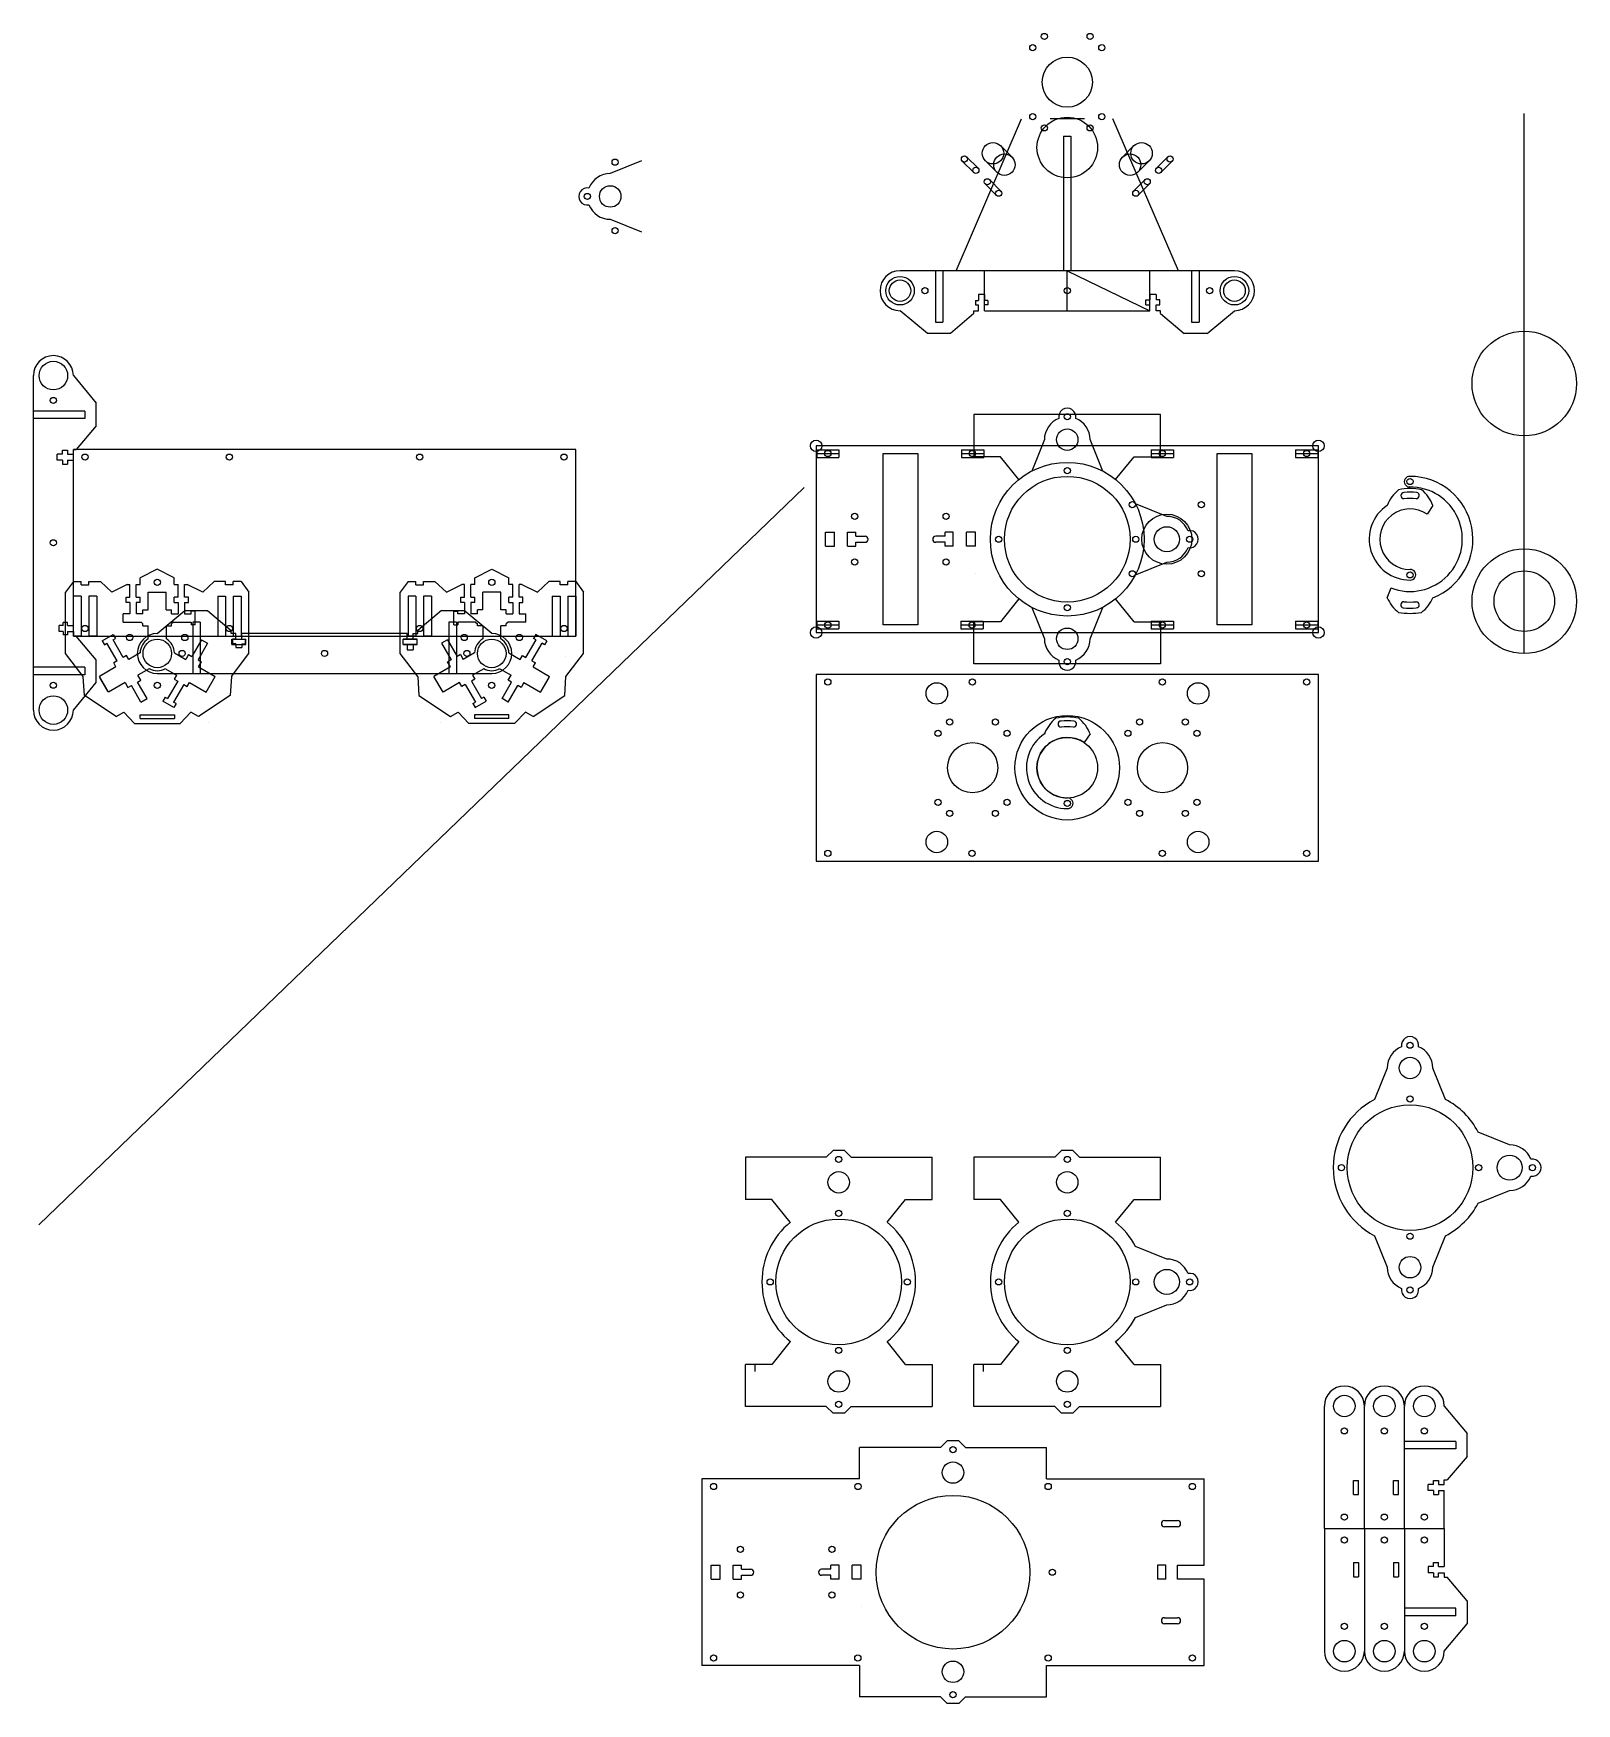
# Model space of a CAD drawing. Header units: inches. Extents: x -0.1 to 26.9, y -8.4 to 20.9.
import ezdxf

# ---------------------------------------------------------------- set-up
doc = ezdxf.new("R2010")
doc.units = ezdxf.units.IN
doc.header["$MEASUREMENT"] = 0
doc.layers.get('0').update_dxf_attribs({"lineweight": 25, "true_color": 0xffffff})

msp = doc.modelspace()

# ---------------------------------------------------------------- linework, layer by layer
for p, q in [((16.054, 16.7), (17.2, 19.356)), ((18.3, 19.356), (17.7, 19.356)), ((19.946, 16.7), (18.8, 19.356)), ((26, 10), (26, 19.45)), ((17.935, 19.056), (18.065, 19.056)), ((16.833, 18.889), (17.033, 18.689)), ((19.167, 18.889), (18.967, 18.689)), ((10.55, 18.621), (10, 18.4)), ((16.362, 18.418), (16.162, 18.618)), ((16.2, 18.656), (16.2, 18.656)), ((16.238, 18.694), (16.438, 18.494)), ((16.767, 18.423), (16.567, 18.623)), ((19.233, 18.423), (19.433, 18.623)), ((19.762, 18.694), (19.562, 18.494)), ((19.638, 18.418), (19.838, 18.618)), ((19.8, 18.656), (19.8, 18.656)), ((16.762, 18.018), (16.562, 18.218)), ((16.638, 18.294), (16.838, 18.094)), ((19.362, 18.294), (19.162, 18.094)), ((19.238, 18.018), (19.438, 18.218)), ((10, 17.6), (10.55, 17.379)), ((20.927, 16.7), (15.073, 16.7)), ((20.927, 16.7), (15.073, 16.7)), ((16.554, 16), (16.554, 16.7)), ((18, 16), (18, 16.7)), ((18, 16.7), (19.446, 16)), ((19.446, 16), (19.446, 16.7)), ((16.392, 16.181), (16.446, 16.181)), ((16.392, 16.181), (16.392, 16.1)), ((16.392, 16.1), (16.446, 16.1)), ((16.446, 16.284), (16.446, 16.181)), ((16.554, 16.284), (16.446, 16.284)), ((16.446, 16), (16.446, 16.1)), ((16.554, 16.284), (16.554, 16.181)), ((16.608, 16.181), (16.554, 16.181)), ((16.554, 16), (16.554, 16.1)), ((16.608, 16.1), (16.554, 16.1)), ((16.608, 16.181), (16.608, 16.1)), ((19.377, 16.1), (19.377, 16.191)), ((19.377, 16.191), (19.446, 16.191)), ((19.377, 16.1), (19.446, 16.1)), ((19.446, 16.284), (19.446, 16.191)), ((19.554, 16.284), (19.446, 16.284)), ((19.446, 16), (19.446, 16.1)), ((19.554, 16.284), (19.554, 16.191)), ((19.623, 16.191), (19.554, 16.191)), ((19.554, 16), (19.554, 16.1)), ((19.554, 16.1), (19.623, 16.1)), ((19.623, 16.1), (19.623, 16.191)), ((15.554, 15.6), (15.073, 16)), ((16.366, 15.95), (15.954, 15.6)), ((16.366, 16), (16.446, 16)), ((16.366, 15.95), (16.366, 16)), ((16.554, 16), (19.446, 16)), ((19.634, 16), (19.554, 16)), ((19.634, 15.95), (19.634, 16)), ((19.634, 15.95), (20.046, 15.6)), ((20.446, 15.6), (20.927, 16)), ((15.954, 15.6), (15.554, 15.6)), ((20.446, 15.6), (20.046, 15.6)), ((-0.096, 9.009), (-0.096, 14.864)), ((0.604, 14.864), (1.004, 14.382)), ((1.004, 13.982), (1.004, 14.382)), ((0.804, 14.244), (-0.096, 14.244)), ((0.804, 14.114), (-0.096, 14.114)), ((0.804, 14.244), (0.804, 14.114)), ((19.634, 14.183), (16.366, 14.183)), ((16.366, 14.183), (16.366, 13.444)), ((19.634, 13.444), (19.634, 14.183)), ((1.004, 13.982), (0.654, 13.571)), ((17.6, 13.743), (17.379, 13.193)), ((18.621, 13.193), (18.4, 13.743)), ((0.413, 13.491), (0.321, 13.491)), ((0.321, 13.383), (0.321, 13.491)), ((0.413, 13.56), (0.504, 13.56)), ((0.413, 13.491), (0.413, 13.56)), ((0.504, 13.56), (0.504, 13.491)), ((0.504, 13.491), (0.604, 13.491)), ((0.604, 13.571), (0.654, 13.571)), ((9.396, 13.571), (0.604, 13.571)), ((13.604, 13.634), (13.604, 10.366)), ((22.396, 13.634), (13.604, 13.634)), ((22.396, 10.366), (22.396, 13.634)), ((0.413, 13.383), (0.321, 13.383)), ((0.413, 13.383), (0.413, 13.313)), ((0.413, 13.313), (0.504, 13.313)), ((0.504, 13.383), (0.604, 13.383)), ((0.504, 13.383), (0.504, 13.313)), ((16.83, 13.444), (16.366, 13.444)), ((17.153, 13.045), (16.83, 13.444)), ((18.847, 13.045), (19.17, 13.444)), ((19.17, 13.444), (19.634, 13.444)), ((0, 0), (13.397, 12.907)), ((19.743, 12.4), (19.193, 12.621)), ((13.766, 11.877), (13.766, 12.123)), ((14.154, 11.877), (14.154, 12.123)), ((14.299, 12.054), (14.461, 12.054)), ((15.861, 12.054), (15.699, 12.054)), ((16.006, 11.877), (16.006, 12.123)), ((16.394, 11.877), (16.394, 12.123)), ((19.193, 11.379), (19.743, 11.6)), ((16.394, 11.4), (16.394, 11.4)), ((9.396, 10.303), (9.396, 11.003)), ((17.153, 10.955), (16.83, 10.556)), ((19.17, 10.556), (18.847, 10.955)), ((0.424, 10.491), (0.424, 10.544)), ((0.504, 10.544), (0.424, 10.544)), ((0.504, 10.491), (0.504, 10.544)), ((2.073, 10.35), (2.554, 10.75)), ((2.554, 10.75), (2.954, 10.75)), ((2.954, 10.75), (3.366, 10.4)), ((7.046, 10.75), (6.634, 10.4)), ((7.046, 10.75), (7.446, 10.75)), ((7.927, 10.35), (7.446, 10.75)), ((16.83, 10.556), (16.366, 10.556)), ((16.366, 9.816), (16.366, 10.556)), ((17.379, 10.807), (17.6, 10.257)), ((18.4, 10.257), (18.621, 10.807)), ((19.17, 10.556), (19.634, 10.556)), ((19.634, 10.556), (19.634, 9.816)), ((0.424, 10.491), (0.358, 10.491)), ((0.358, 10.383), (0.358, 10.491)), ((0.424, 10.383), (0.358, 10.383)), ((0.424, 10.383), (0.424, 10.329)), ((0.504, 10.329), (0.424, 10.329)), ((0.504, 10.491), (0.604, 10.491)), ((0.504, 10.383), (0.604, 10.383)), ((0.504, 10.383), (0.504, 10.329)), ((0.604, 10.383), (0.604, 10.491)), ((0.604, 10.383), (0.604, 10.303)), ((0.604, 10.303), (0.654, 10.303)), ((1.004, 9.891), (0.654, 10.303)), ((0.741, 10.303), (0.877, 10.303)), ((3.266, 10.303), (3.403, 10.303)), ((3.366, 10.35), (3.366, 10.4)), ((3.446, 10.35), (3.366, 10.35)), ((3.446, 10.25), (3.392, 10.25)), ((3.392, 10.25), (3.392, 10.169)), ((3.403, 10.303), (6.597, 10.303)), ((3.446, 10.25), (3.446, 10.35)), ((6.446, 10.35), (3.554, 10.35)), ((3.554, 10.25), (3.554, 10.35)), ((3.554, 10.25), (3.608, 10.25)), ((3.608, 10.25), (3.608, 10.169)), ((6.377, 10.158), (6.377, 10.25)), ((6.446, 10.25), (6.377, 10.25)), ((6.446, 10.25), (6.446, 10.35)), ((6.554, 10.35), (6.634, 10.35)), ((6.554, 10.25), (6.554, 10.35)), ((6.623, 10.25), (6.554, 10.25)), ((6.597, 10.303), (6.734, 10.303)), ((6.623, 10.158), (6.623, 10.25)), ((6.634, 10.35), (6.634, 10.4)), ((9.123, 10.303), (9.259, 10.303)), ((13.604, 10.366), (22.396, 10.366)), ((3.446, 10.169), (3.392, 10.169)), ((3.446, 10.169), (3.446, 10.104)), ((3.446, 10.104), (3.554, 10.104)), ((3.554, 10.169), (3.554, 10.104)), ((3.554, 10.169), (3.608, 10.169)), ((6.446, 10.158), (6.377, 10.158)), ((6.446, 10.158), (6.446, 10.066)), ((6.446, 10.066), (6.554, 10.066)), ((6.554, 10.158), (6.554, 10.066)), ((6.554, 10.158), (6.623, 10.158)), ((0.804, 9.759), (-0.096, 9.759)), ((0.804, 9.759), (0.804, 9.629)), ((1.004, 9.491), (1.004, 9.891)), ((2.073, 9.65), (7.927, 9.65)), ((2.073, 9.65), (7.927, 9.65)), ((19.634, 9.816), (16.366, 9.816)), ((0.804, 9.629), (-0.096, 9.629)), ((0.604, 9.009), (1.004, 9.491)), ((13.604, 9.634), (13.604, 6.366)), ((22.396, 9.634), (13.604, 9.634)), ((22.396, 6.366), (22.396, 9.634)), ((13.604, 6.366), (22.396, 6.366)), ((23.6, 2.743), (23.379, 2.193)), ((24.621, 2.193), (24.4, 2.743)), ((25.743, 1.4), (25.193, 1.621)), ((12.366, 1.183), (12.366, 0.444)), ((13.783, 1.183), (12.366, 1.183)), ((13.783, 1.183), (13.9, 1.3)), ((14.1, 1.3), (13.9, 1.3)), ((14.217, 1.183), (14.1, 1.3)), ((14.217, 1.183), (15.634, 1.183)), ((15.634, 0.444), (15.634, 1.183)), ((16.366, 1.183), (16.366, 0.444)), ((17.783, 1.183), (16.366, 1.183)), ((17.783, 1.183), (17.9, 1.3)), ((18.1, 1.3), (17.9, 1.3)), ((18.217, 1.183), (18.1, 1.3)), ((18.217, 1.183), (19.634, 1.183)), ((19.634, 0.444), (19.634, 1.183)), ((25.193, 0.379), (25.743, 0.6)), ((12.83, 0.444), (12.366, 0.444)), ((13.153, 0.045), (12.83, 0.444)), ((14.847, 0.045), (15.17, 0.444)), ((15.17, 0.444), (15.634, 0.444)), ((16.83, 0.444), (16.366, 0.444)), ((17.153, 0.045), (16.83, 0.444)), ((18.847, 0.045), (19.17, 0.444)), ((19.17, 0.444), (19.634, 0.444)), ((23.379, -0.193), (23.6, -0.743)), ((24.4, -0.743), (24.621, -0.193)), ((19.743, -0.6), (19.193, -0.379)), ((19.193, -1.621), (19.743, -1.4)), ((13.153, -2.045), (12.83, -2.444)), ((15.17, -2.444), (14.847, -2.045)), ((17.153, -2.045), (16.83, -2.444)), ((19.17, -2.444), (18.847, -2.045)), ((12.83, -2.444), (12.366, -2.444)), ((12.366, -3.183), (12.366, -2.444)), ((15.17, -2.444), (15.634, -2.444)), ((15.634, -2.444), (15.634, -3.183)), ((16.83, -2.444), (16.366, -2.444)), ((16.366, -3.184), (16.366, -2.444)), ((19.17, -2.444), (19.634, -2.444)), ((19.634, -2.444), (19.634, -3.184)), ((13.783, -3.183), (12.366, -3.183)), ((13.783, -3.183), (13.9, -3.3)), ((14.217, -3.183), (14.1, -3.3)), ((14.217, -3.183), (15.634, -3.183)), ((17.783, -3.184), (16.366, -3.184)), ((17.783, -3.184), (17.9, -3.3)), ((18.217, -3.184), (18.1, -3.3)), ((18.217, -3.184), (19.634, -3.184)), ((22.5, -5.318), (22.5, -3.173)), ((23.2, -5.318), (23.2, -3.173)), ((23.9, -5.318), (23.9, -3.173)), ((24.6, -3.173), (25, -3.654)), ((14.1, -3.3), (13.9, -3.3)), ((18.1, -3.3), (17.9, -3.3)), ((15.783, -3.898), (15.9, -3.782)), ((16.1, -3.782), (15.9, -3.782)), ((16.217, -3.898), (16.1, -3.782)), ((24.8, -3.793), (23.9, -3.793)), ((24.8, -3.793), (24.8, -3.923)), ((25, -4.054), (25, -3.654)), ((15.783, -3.898), (14.366, -3.898)), ((14.366, -4.447), (14.366, -3.898)), ((16.217, -3.898), (17.634, -3.898)), ((17.634, -4.447), (17.634, -3.898)), ((24.8, -3.923), (23.9, -3.923)), ((25, -4.054), (24.65, -4.466)), ((11.604, -4.447), (11.604, -7.716)), ((14.366, -4.447), (11.604, -4.447)), ((17.634, -4.447), (20.396, -4.447)), ((20.396, -5.958), (20.396, -4.447)), ((23.008, -4.723), (23.008, -4.477)), ((23.008, -4.477), (23.1, -4.477)), ((23.1, -4.723), (23.1, -4.477)), ((23.708, -4.723), (23.708, -4.477)), ((23.708, -4.477), (23.8, -4.477)), ((23.8, -4.723), (23.8, -4.477)), ((24.408, -4.546), (24.316, -4.546)), ((24.316, -4.654), (24.316, -4.546)), ((24.408, -4.654), (24.316, -4.654)), ((24.408, -4.477), (24.5, -4.477)), ((24.408, -4.546), (24.408, -4.477)), ((24.408, -4.654), (24.408, -4.723)), ((24.5, -4.477), (24.5, -4.546)), ((24.5, -4.546), (24.6, -4.546)), ((24.5, -4.654), (24.6, -4.654)), ((24.5, -4.654), (24.5, -4.723)), ((24.6, -4.546), (24.6, -4.466)), ((24.6, -4.466), (24.65, -4.466)), ((24.6, -5.318), (24.6, -4.654)), ((23.008, -4.723), (23.1, -4.723)), ((23.708, -4.723), (23.8, -4.723)), ((24.408, -4.723), (24.5, -4.723)), ((22.5, -5.318), (22.5, -7.464)), ((22.5, -5.318), (24.6, -5.318)), ((23.2, -5.318), (23.2, -7.464)), ((23.9, -5.318), (23.9, -7.464)), ((24.6, -5.318), (24.6, -5.983)), ((19.929, -5.958), (20.396, -5.958)), ((23.008, -5.914), (23.008, -6.16)), ((23.008, -5.914), (23.1, -5.914)), ((23.1, -5.914), (23.1, -6.16)), ((23.708, -5.914), (23.708, -6.16)), ((23.708, -5.914), (23.8, -5.914)), ((23.8, -5.914), (23.8, -6.16)), ((24.408, -5.983), (24.316, -5.983)), ((24.316, -5.983), (24.316, -6.091)), ((24.408, -6.091), (24.316, -6.091)), ((24.408, -5.914), (24.5, -5.914)), ((24.408, -5.983), (24.408, -5.914)), ((24.408, -6.091), (24.408, -6.16)), ((24.5, -5.983), (24.5, -5.914)), ((24.5, -5.983), (24.6, -5.983)), ((24.5, -6.091), (24.6, -6.091)), ((24.5, -6.16), (24.5, -6.091)), ((24.6, -6.091), (24.6, -6.171)), ((20.396, -7.716), (20.396, -6.205)), ((23.008, -6.16), (23.1, -6.16)), ((23.708, -6.16), (23.8, -6.16)), ((24.408, -6.16), (24.5, -6.16)), ((24.6, -6.171), (24.65, -6.171)), ((25, -6.583), (24.65, -6.171)), ((24.8, -6.714), (23.9, -6.714)), ((24.8, -6.844), (24.8, -6.714)), ((25, -6.583), (25, -6.983)), ((24.8, -6.844), (23.9, -6.844)), ((24.6, -7.464), (25, -6.983)), ((14.366, -7.716), (11.604, -7.716)), ((14.366, -7.716), (14.366, -8.265)), ((17.634, -7.716), (20.396, -7.716)), ((17.634, -8.265), (17.634, -7.716)), ((15.783, -8.265), (14.366, -8.265)), ((15.783, -8.265), (15.9, -8.382)), ((16.1, -8.382), (15.9, -8.382)), ((16.217, -8.265), (16.1, -8.382)), ((16.217, -8.265), (17.634, -8.265))]:
    msp.add_line(p, q)
at = {"color": 6, "true_color": 0xff00ff}
for p, q in [((17.935, 19.056), (17.935, 16.706)), ((18.065, 19.056), (18.065, 16.706)), ((15.693, 16.7), (15.693, 15.8)), ((15.823, 16.7), (15.823, 15.8)), ((20.177, 16.7), (20.177, 15.8)), ((20.307, 16.7), (20.307, 15.8)), ((15.693, 15.8), (15.823, 15.8)), ((20.177, 15.8), (20.307, 15.8)), ((19.731, 13.5), (19.861, 13.5)), ((0.741, 11.003), (0.604, 11.003)), ((0.741, 11.003), (0.741, 10.303)), ((1.014, 11.003), (0.877, 11.003)), ((0.877, 11.003), (0.877, 10.303)), ((1.014, 11.003), (1.014, 10.303)), ((3.13, 11.003), (3.266, 11.003)), ((3.13, 11.003), (3.13, 10.303)), ((3.266, 11.003), (3.266, 10.303)), ((3.403, 11.003), (3.539, 11.003)), ((3.403, 11.003), (3.403, 10.303)), ((3.403, 11.003), (3.403, 10.303)), ((3.403, 11.003), (3.403, 10.303)), ((3.539, 11.003), (3.539, 10.303)), ((6.597, 11.003), (6.461, 11.003)), ((6.461, 11.003), (6.461, 10.303)), ((6.597, 11.003), (6.597, 10.303)), ((6.597, 11.003), (6.597, 10.303)), ((6.597, 11.003), (6.597, 10.303)), ((6.87, 11.003), (6.734, 11.003)), ((6.734, 11.003), (6.734, 10.303)), ((6.87, 11.003), (6.87, 10.303)), ((8.986, 11.003), (9.123, 11.003)), ((8.986, 11.003), (8.986, 10.303)), ((9.123, 11.003), (9.123, 10.303)), ((9.259, 11.003), (9.396, 11.003)), ((9.259, 11.003), (9.259, 10.303)), ((9.396, 11.003), (9.396, 10.303)), ((2.823, 10.55), (2.693, 10.55)), ((2.693, 10.55), (2.693, 9.65)), ((2.823, 10.55), (2.823, 9.65)), ((7.307, 10.55), (7.177, 10.55)), ((7.177, 10.55), (7.177, 9.65)), ((7.307, 10.55), (7.307, 9.65)), ((0.741, 10.303), (0.604, 10.303)), ((1.014, 10.303), (0.877, 10.303)), ((3.13, 10.303), (3.266, 10.303)), ((3.403, 10.303), (3.539, 10.303)), ((6.597, 10.303), (6.461, 10.303)), ((6.87, 10.303), (6.734, 10.303)), ((8.986, 10.303), (9.123, 10.303)), ((9.259, 10.303), (9.396, 10.303))]:
    msp.add_line(p, q, dxfattribs=at)
at = {"color": 2, "true_color": 0xffff00}
for p, q in [((0.604, 10.303), (0.604, 13.571)), ((9.396, 10.303), (9.396, 13.571)), ((0.604, 10.303), (9.396, 10.303))]:
    msp.add_line(p, q, dxfattribs=at)
at = {"color": 14, "true_color": 0x800000}
for p, q in [((13.614, 13.567), (14.004, 13.567)), ((13.614, 13.567), (13.614, 13.433)), ((13.614, 13.5), (14.004, 13.5)), ((14.004, 13.567), (14.004, 13.433)), ((14.778, 13.5), (15.382, 13.5)), ((14.778, 10.5), (14.778, 13.5)), ((15.382, 13.5), (15.382, 10.5)), ((16.148, 13.567), (16.538, 13.567)), ((16.148, 13.567), (16.148, 13.433)), ((16.148, 13.5), (16.538, 13.5)), ((16.538, 13.567), (16.538, 13.433)), ((19.471, 13.567), (19.861, 13.567)), ((19.471, 13.567), (19.471, 13.433)), ((19.471, 13.5), (19.861, 13.5)), ((19.861, 13.567), (19.861, 13.433)), ((20.626, 13.5), (21.23, 13.5)), ((20.626, 10.5), (20.626, 13.5)), ((21.23, 13.5), (21.23, 10.5)), ((21.996, 13.567), (22.386, 13.567)), ((21.996, 13.567), (21.996, 13.433)), ((21.996, 13.5), (22.386, 13.5)), ((22.386, 13.567), (22.386, 13.433)), ((13.614, 13.433), (14.004, 13.433)), ((16.148, 13.433), (16.538, 13.433)), ((19.471, 13.433), (19.861, 13.433)), ((21.996, 13.433), (22.386, 13.433)), ((13.614, 10.567), (14.004, 10.567)), ((13.614, 10.567), (13.614, 10.433)), ((14.004, 10.567), (14.004, 10.433)), ((16.139, 10.567), (16.529, 10.567)), ((16.139, 10.567), (16.139, 10.433)), ((16.529, 10.567), (16.529, 10.433)), ((19.471, 10.567), (19.861, 10.567)), ((19.471, 10.567), (19.471, 10.433)), ((19.861, 10.567), (19.861, 10.433)), ((21.996, 10.567), (22.386, 10.567)), ((21.996, 10.567), (21.996, 10.433)), ((22.386, 10.567), (22.386, 10.433)), ((13.614, 10.5), (14.004, 10.5)), ((13.614, 10.5), (14.004, 10.5)), ((13.614, 10.433), (14.004, 10.433)), ((15.382, 10.5), (14.778, 10.5)), ((16.139, 10.5), (16.529, 10.5)), ((16.139, 10.5), (16.529, 10.5)), ((16.139, 10.433), (16.529, 10.433)), ((19.471, 10.5), (19.861, 10.5)), ((19.471, 10.433), (19.861, 10.433)), ((21.23, 10.5), (20.626, 10.5)), ((21.996, 10.5), (22.386, 10.5)), ((21.996, 10.433), (22.386, 10.433)), ((12.529, -2.433), (12.529, -2.567)), ((16.529, -2.433), (16.529, -2.567)), ((19.701, -5.178), (19.931, -5.178)), ((19.931, -5.285), (19.701, -5.285)), ((11.766, -5.958), (11.926, -5.958)), ((11.766, -6.205), (11.766, -5.958)), ((11.926, -6.205), (11.926, -5.958)), ((12.154, -5.958), (12.299, -5.958)), ((12.154, -6.205), (12.154, -5.958)), ((12.299, -6.028), (12.299, -5.958)), ((12.299, -6.028), (12.461, -6.028)), ((12.299, -6.205), (12.299, -6.135)), ((12.299, -6.135), (12.461, -6.135)), ((13.861, -6.028), (13.699, -6.028)), ((13.861, -6.135), (13.699, -6.135)), ((13.861, -6.028), (13.861, -5.958)), ((14.006, -5.958), (13.861, -5.958)), ((13.861, -6.205), (13.861, -6.135)), ((14.006, -6.205), (14.006, -5.958)), ((14.234, -6.205), (14.234, -5.958)), ((14.394, -5.958), (14.234, -5.958)), ((14.394, -6.205), (14.394, -5.958)), ((19.723, -5.958), (19.578, -5.958)), ((19.578, -5.958), (19.578, -6.205)), ((19.723, -6.205), (19.723, -5.958)), ((11.766, -6.205), (11.926, -6.205)), ((12.154, -6.205), (12.299, -6.205)), ((14.006, -6.205), (13.861, -6.205)), ((14.394, -6.205), (14.234, -6.205)), ((19.723, -6.205), (19.578, -6.205)), ((14.394, -6.682), (14.394, -6.682)), ((19.701, -6.878), (19.931, -6.878)), ((19.931, -6.985), (19.701, -6.985))]:
    msp.add_line(p, q, dxfattribs=at)
at = {"color": 94, "true_color": 0x008000}
for p, q in [((16.122, 13.634), (15.382, 13.634)), ((19.887, 10.366), (20.626, 10.366))]:
    msp.add_line(p, q, dxfattribs=at)
at = {"color": 30, "true_color": 0xff7f00}
for p, q in [((24.399, 12.591), (24.297, 12.439)), ((18.399, 8.591), (18.297, 8.439))]:
    msp.add_line(p, q, dxfattribs=at)
at = {"color": 7, "true_color": 0xffffff}
for p, q in [((13.766, 12.123), (13.926, 12.123)), ((13.926, 11.877), (13.926, 12.123)), ((14.154, 12.123), (14.299, 12.123)), ((14.299, 12.054), (14.299, 12.123)), ((15.861, 12.054), (15.861, 12.123)), ((16.006, 12.123), (15.861, 12.123)), ((16.234, 11.877), (16.234, 12.123)), ((16.394, 12.123), (16.234, 12.123)), ((13.766, 11.877), (13.926, 11.877)), ((14.154, 11.877), (14.299, 11.877)), ((14.299, 11.877), (14.299, 11.946)), ((14.299, 11.946), (14.461, 11.946)), ((15.861, 11.946), (15.699, 11.946)), ((15.861, 11.877), (15.861, 11.946)), ((16.006, 11.877), (15.861, 11.877)), ((16.394, 11.877), (16.234, 11.877))]:
    msp.add_line(p, q, dxfattribs=at)
at = {"color": 1, "true_color": 0xff0000}
for p, q in [((2.072, 11.473), (1.774, 11.324)), ((2.37, 11.324), (2.072, 11.473)), ((7.63, 11.324), (7.928, 11.473)), ((7.928, 11.473), (8.226, 11.324)), ((1.704, 10.984), (1.704, 11.21)), ((1.704, 11.21), (1.774, 11.21)), ((1.774, 11.21), (1.774, 11.324)), ((2.37, 11.21), (2.37, 11.324)), ((2.37, 11.21), (2.439, 11.21)), ((2.439, 10.984), (2.439, 11.21)), ((7.561, 10.984), (7.561, 11.21)), ((7.63, 11.21), (7.561, 11.21)), ((7.63, 11.21), (7.63, 11.324)), ((8.226, 11.21), (8.226, 11.324)), ((8.296, 11.21), (8.226, 11.21)), ((8.296, 10.984), (8.296, 11.21)), ((1.704, 10.984), (1.773, 10.984)), ((1.773, 10.893), (1.704, 10.893)), ((1.704, 10.893), (1.704, 10.694)), ((1.773, 10.893), (1.773, 10.984)), ((1.912, 11.076), (2.231, 11.076)), ((1.912, 10.761), (1.912, 11.076)), ((2.231, 10.761), (2.231, 11.076)), ((2.37, 10.893), (2.37, 10.984)), ((2.439, 10.984), (2.37, 10.984)), ((2.37, 10.893), (2.439, 10.893)), ((2.439, 10.893), (2.439, 10.694)), ((7.561, 10.984), (7.63, 10.984)), ((7.63, 10.893), (7.561, 10.893)), ((7.561, 10.893), (7.561, 10.694)), ((7.63, 10.893), (7.63, 10.984)), ((8.088, 11.076), (7.769, 11.076)), ((7.769, 10.761), (7.769, 11.076)), ((8.088, 10.761), (8.088, 11.076)), ((8.227, 10.893), (8.227, 10.984)), ((8.296, 10.984), (8.227, 10.984)), ((8.227, 10.893), (8.296, 10.893)), ((8.296, 10.893), (8.296, 10.694)), ((1.822, 10.694), (1.706, 10.694)), ((1.822, 10.694), (1.822, 10.761)), ((1.822, 10.761), (1.912, 10.761)), ((2.231, 10.761), (2.321, 10.761)), ((2.321, 10.694), (2.321, 10.761)), ((2.321, 10.694), (2.439, 10.694)), ((7.679, 10.694), (7.561, 10.694)), ((7.679, 10.694), (7.679, 10.761)), ((7.769, 10.761), (7.679, 10.761)), ((8.178, 10.761), (8.088, 10.761)), ((8.178, 10.694), (8.178, 10.761)), ((8.178, 10.694), (8.294, 10.694))]:
    msp.add_line(p, q, dxfattribs=at)
at = {"color": 3, "true_color": 0x00ff00}
for p, q in [((0.604, 11.257), (0.466, 11.074)), ((0.604, 11.257), (0.741, 11.257)), ((0.741, 11.203), (0.741, 11.257)), ((0.741, 11.203), (0.741, 11.257)), ((0.741, 11.203), (0.877, 11.203)), ((0.877, 11.203), (0.877, 11.257)), ((0.877, 11.257), (1.076, 11.257)), ((1.275, 11.074), (1.076, 11.257)), ((1.546, 11.21), (1.275, 11.074)), ((1.546, 11.21), (1.595, 11.21)), ((1.595, 10.984), (1.595, 11.21)), ((2.548, 10.984), (2.548, 11.21)), ((2.548, 11.21), (2.597, 11.21)), ((2.868, 11.074), (2.597, 11.21)), ((2.868, 11.074), (3.067, 11.257)), ((3.266, 11.257), (3.067, 11.257)), ((3.266, 11.203), (3.266, 11.257)), ((3.403, 11.203), (3.266, 11.203)), ((3.539, 11.257), (3.403, 11.257)), ((3.403, 11.203), (3.403, 11.257)), ((3.403, 11.203), (3.403, 11.257)), ((3.539, 11.257), (3.677, 11.074)), ((6.461, 11.257), (6.323, 11.074)), ((6.461, 11.257), (6.597, 11.257)), ((6.597, 11.203), (6.597, 11.257)), ((6.597, 11.203), (6.597, 11.257)), ((6.597, 11.203), (6.734, 11.203)), ((6.734, 11.203), (6.734, 11.257)), ((6.734, 11.257), (6.933, 11.257)), ((7.132, 11.074), (6.933, 11.257)), ((7.132, 11.074), (7.403, 11.21)), ((7.452, 11.21), (7.403, 11.21)), ((7.452, 10.984), (7.452, 11.21)), ((8.405, 10.984), (8.405, 11.21)), ((8.454, 11.21), (8.405, 11.21)), ((8.454, 11.21), (8.725, 11.074)), ((8.725, 11.074), (8.924, 11.257)), ((9.123, 11.257), (8.924, 11.257)), ((9.123, 11.203), (9.123, 11.257)), ((9.259, 11.203), (9.123, 11.203)), ((9.396, 11.257), (9.259, 11.257)), ((9.259, 11.203), (9.259, 11.257)), ((9.259, 11.203), (9.259, 11.257)), ((9.396, 11.257), (9.534, 11.074)), ((0.466, 9.997), (0.466, 11.074)), ((1.527, 10.893), (1.527, 10.984)), ((1.527, 10.984), (1.595, 10.984)), ((1.595, 10.893), (1.527, 10.893)), ((1.595, 10.893), (1.595, 10.694)), ((2.617, 10.984), (2.548, 10.984)), ((2.548, 10.893), (2.617, 10.893)), ((2.548, 10.893), (2.548, 10.694)), ((2.617, 10.893), (2.617, 10.984)), ((3.677, 9.997), (3.677, 11.074)), ((6.323, 9.997), (6.323, 11.074)), ((7.383, 10.893), (7.383, 10.984)), ((7.383, 10.984), (7.452, 10.984)), ((7.452, 10.893), (7.383, 10.893)), ((7.452, 10.893), (7.452, 10.694)), ((8.473, 10.984), (8.405, 10.984)), ((8.405, 10.893), (8.473, 10.893)), ((8.405, 10.893), (8.405, 10.694)), ((8.473, 10.893), (8.473, 10.984)), ((9.534, 9.997), (9.534, 11.074)), ((1.477, 10.55), (1.477, 10.694)), ((1.595, 10.694), (1.477, 10.694)), ((1.477, 10.55), (1.788, 10.55)), ((1.788, 10.55), (1.822, 10.516)), ((2.355, 10.55), (2.321, 10.516)), ((2.355, 10.55), (2.666, 10.55)), ((2.548, 10.694), (2.666, 10.694)), ((2.666, 10.694), (2.666, 10.743)), ((2.738, 10.743), (2.666, 10.743)), ((2.666, 10.55), (2.666, 10.501)), ((2.738, 10.501), (2.738, 10.743)), ((7.262, 10.501), (7.262, 10.743)), ((7.262, 10.743), (7.334, 10.743)), ((7.334, 10.694), (7.334, 10.743)), ((7.452, 10.694), (7.334, 10.694)), ((7.645, 10.55), (7.334, 10.55)), ((7.334, 10.55), (7.334, 10.501)), ((7.645, 10.55), (7.679, 10.516)), ((8.212, 10.55), (8.178, 10.516)), ((8.523, 10.55), (8.212, 10.55)), ((8.405, 10.694), (8.523, 10.694)), ((8.523, 10.55), (8.523, 10.694)), ((1.109, 10.224), (1.3, 10.335)), ((1.298, 10.239), (1.341, 10.264)), ((1.476, 9.932), (1.298, 10.239)), ((1.3, 10.335), (1.341, 10.264)), ((1.73, 10.424), (1.73, 10.424)), ((1.822, 10.482), (1.822, 10.516)), ((1.822, 10.482), (1.912, 10.482)), ((1.912, 10.255), (1.912, 10.482)), ((2.231, 10.482), (2.321, 10.482)), ((2.231, 10.482), (2.231, 10.256)), ((2.321, 10.482), (2.321, 10.516)), ((2.738, 10.501), (2.666, 10.501)), ((2.847, 10.239), (2.68, 9.949)), ((2.847, 10.239), (2.953, 10.178)), ((3.377, 10.25), (3.623, 10.25)), ((3.377, 10.158), (3.377, 10.25)), ((3.623, 10.158), (3.623, 10.25)), ((6.623, 10.25), (6.377, 10.25)), ((6.377, 10.25), (6.623, 10.25)), ((6.377, 10.158), (6.377, 10.25)), ((6.377, 10.158), (6.377, 10.25)), ((6.623, 10.158), (6.623, 10.25)), ((6.623, 10.158), (6.623, 10.25)), ((7.153, 10.239), (7.047, 10.178)), ((7.153, 10.239), (7.32, 9.949)), ((7.262, 10.501), (7.334, 10.501)), ((7.679, 10.482), (7.679, 10.516)), ((7.769, 10.482), (7.679, 10.482)), ((7.769, 10.482), (7.769, 10.256)), ((8.178, 10.482), (8.088, 10.482)), ((8.088, 10.255), (8.088, 10.482)), ((8.178, 10.482), (8.178, 10.516)), ((8.27, 10.424), (8.27, 10.424)), ((8.524, 9.932), (8.702, 10.239)), ((8.7, 10.335), (8.659, 10.264)), ((8.702, 10.239), (8.659, 10.264)), ((8.891, 10.224), (8.7, 10.335)), ((0.776, 9.595), (0.466, 9.997)), ((0.782, 9.941), (0.782, 9.941)), ((1.109, 10.224), (1.149, 10.153)), ((1.149, 10.153), (1.192, 10.178)), ((1.369, 9.871), (1.192, 10.178)), ((1.535, 9.966), (1.476, 9.932)), ((1.575, 9.897), (1.535, 9.966)), ((1.772, 10.01), (1.575, 9.897)), ((2.373, 10.01), (2.571, 9.896)), ((2.621, 9.983), (2.571, 9.896)), ((2.621, 9.983), (2.68, 9.949)), ((2.953, 10.178), (2.786, 9.888)), ((3.369, 9.595), (3.677, 9.997)), ((3.377, 10.158), (3.623, 10.158)), ((6.631, 9.595), (6.323, 9.997)), ((6.623, 10.158), (6.377, 10.158)), ((6.377, 10.158), (6.623, 10.158)), ((7.047, 10.178), (7.214, 9.888)), ((7.379, 9.983), (7.32, 9.949)), ((7.379, 9.983), (7.429, 9.896)), ((7.627, 10.01), (7.429, 9.896)), ((8.228, 10.01), (8.425, 9.897)), ((8.425, 9.897), (8.465, 9.966)), ((8.465, 9.966), (8.524, 9.932)), ((8.631, 9.871), (8.808, 10.178)), ((8.851, 10.153), (8.808, 10.178)), ((8.891, 10.224), (8.851, 10.153)), ((9.218, 9.941), (9.218, 9.941)), ((9.224, 9.595), (9.534, 9.997)), ((1.35, 9.767), (1.06, 9.599)), ((1.369, 9.871), (1.31, 9.837)), ((1.361, 9.866), (1.31, 9.837)), ((1.35, 9.767), (1.31, 9.837)), ((1.35, 9.767), (1.31, 9.837)), ((1.931, 9.734), (1.734, 9.621)), ((2.214, 9.734), (2.411, 9.62)), ((2.786, 9.888), (2.845, 9.854)), ((2.795, 9.767), (2.845, 9.854)), ((2.795, 9.767), (3.086, 9.599)), ((7.205, 9.767), (6.914, 9.599)), ((7.214, 9.888), (7.155, 9.854)), ((7.205, 9.767), (7.155, 9.854)), ((7.786, 9.734), (7.589, 9.62)), ((8.069, 9.734), (8.266, 9.621)), ((8.631, 9.871), (8.69, 9.837)), ((8.639, 9.866), (8.69, 9.837)), ((8.65, 9.767), (8.69, 9.837)), ((8.65, 9.767), (8.69, 9.837)), ((8.65, 9.767), (8.94, 9.599)), ((0.796, 9.263), (0.776, 9.595)), ((1.219, 9.323), (1.06, 9.599)), ((1.209, 9.341), (1.07, 9.582)), ((1.51, 9.491), (1.219, 9.323)), ((1.51, 9.491), (1.56, 9.404)), ((1.56, 9.404), (1.619, 9.438)), ((1.786, 9.148), (1.619, 9.438)), ((1.726, 9.5), (1.784, 9.534)), ((1.893, 9.21), (1.726, 9.5)), ((1.784, 9.534), (1.734, 9.621)), ((2.43, 9.517), (2.253, 9.21)), ((2.536, 9.455), (2.359, 9.148)), ((2.411, 9.62), (2.371, 9.551)), ((2.371, 9.551), (2.43, 9.517)), ((2.536, 9.455), (2.595, 9.421)), ((2.595, 9.421), (2.636, 9.491)), ((2.636, 9.491), (2.926, 9.323)), ((2.926, 9.323), (3.086, 9.599)), ((3.369, 9.595), (3.349, 9.263)), ((6.631, 9.595), (6.651, 9.263)), ((7.074, 9.323), (6.914, 9.599)), ((7.364, 9.491), (7.074, 9.323)), ((7.405, 9.421), (7.364, 9.491)), ((7.464, 9.455), (7.405, 9.421)), ((7.464, 9.455), (7.641, 9.148)), ((7.629, 9.551), (7.57, 9.517)), ((7.57, 9.517), (7.747, 9.21)), ((7.589, 9.62), (7.629, 9.551)), ((8.107, 9.21), (8.274, 9.5)), ((8.214, 9.148), (8.381, 9.438)), ((8.216, 9.534), (8.266, 9.621)), ((8.274, 9.5), (8.216, 9.534)), ((8.44, 9.404), (8.381, 9.438)), ((8.49, 9.491), (8.44, 9.404)), ((8.49, 9.491), (8.781, 9.323)), ((8.781, 9.323), (8.94, 9.599)), ((8.791, 9.341), (8.93, 9.582)), ((9.204, 9.263), (9.224, 9.595)), ((1.351, 8.897), (0.796, 9.263)), ((1.786, 9.148), (1.893, 9.21)), ((2.21, 9.234), (2.169, 9.163)), ((2.361, 9.053), (2.169, 9.163)), ((2.21, 9.234), (2.253, 9.21)), ((2.402, 9.124), (2.359, 9.148)), ((2.402, 9.124), (2.361, 9.053)), ((3.349, 9.263), (2.795, 8.897)), ((6.651, 9.263), (7.205, 8.897)), ((7.598, 9.124), (7.641, 9.148)), ((7.598, 9.124), (7.639, 9.053)), ((7.639, 9.053), (7.831, 9.163)), ((7.79, 9.234), (7.747, 9.21)), ((7.79, 9.234), (7.831, 9.163)), ((8.214, 9.148), (8.107, 9.21)), ((8.649, 8.897), (9.204, 9.263)), ((1.351, 8.897), (1.485, 8.974)), ((1.673, 8.774), (1.485, 8.974)), ((1.673, 8.774), (2.473, 8.774)), ((1.773, 8.864), (1.773, 8.924)), ((1.773, 8.924), (2.373, 8.924)), ((1.773, 8.864), (2.373, 8.864)), ((2.373, 8.924), (2.373, 8.864)), ((2.473, 8.774), (2.66, 8.974)), ((2.795, 8.897), (2.66, 8.974)), ((2.807, 8.89), (2.807, 8.89)), ((2.967, 8.799), (2.967, 8.799)), ((7.033, 8.799), (7.033, 8.799)), ((7.193, 8.89), (7.193, 8.89)), ((7.205, 8.897), (7.34, 8.974)), ((7.527, 8.774), (7.34, 8.974)), ((8.327, 8.774), (7.527, 8.774)), ((8.227, 8.924), (7.627, 8.924)), ((7.627, 8.924), (7.627, 8.864)), ((8.227, 8.864), (7.627, 8.864)), ((8.227, 8.864), (8.227, 8.924)), ((8.327, 8.774), (8.515, 8.974)), ((8.649, 8.897), (8.515, 8.974))]:
    msp.add_line(p, q, dxfattribs=at)
at = {"color": 5, "true_color": 0x0000ff}
msp.add_line((23.601, 10.975), (23.667, 11.148), dxfattribs=at)
at = {"color": 7, "true_color": 0x000000}
for p, q in [((19.929, -6.205), (19.929, -5.958)), ((20.396, -6.205), (19.929, -6.205))]:
    msp.add_line(p, q, dxfattribs=at)
at = {"color": 2, "true_color": 0xffff00}
for centre, radius in [((17.6, 20.8), 0.0539), ((18.4, 20.8), 0.0539), ((17.396, 20.604), 0.0539), ((18.605, 20.604), 0.0539), ((18, 20), 0.439), ((17.396, 19.396), 0.0539), ((18.605, 19.396), 0.0539), ((17.6, 19.2), 0.0539), ((18.4, 19.2), 0.0539), ((15.943, 8.8), 0.0539), ((16.743, 8.8), 0.0539), ((19.266, 8.8), 0.0539), ((20.066, 8.8), 0.0539), ((15.738, 8.604), 0.0539), ((16.947, 8.604), 0.0539), ((19.061, 8.604), 0.0539), ((20.27, 8.604), 0.0539), ((16.343, 8), 0.439), ((19.666, 8), 0.439), ((15.738, 7.395), 0.0539), ((16.947, 7.395), 0.0539), ((19.061, 7.395), 0.0539), ((20.27, 7.395), 0.0539), ((15.943, 7.2), 0.0539), ((16.743, 7.2), 0.0539), ((19.266, 7.2), 0.0539), ((20.066, 7.2), 0.0539)]:
    msp.add_circle(centre, radius, dxfattribs=at)
for centre, radius in [((18, 18.856), 0.53), ((16.7, 18.756), 0.188), ((16.9, 18.556), 0.188), ((19.1, 18.556), 0.188), ((19.3, 18.756), 0.188), ((10, 18), 0.188), ((9.6, 18), 0.0539), ((15.073, 16.35), 0.188), ((20.927, 16.35), 0.188), ((26, 14.725), 0.915), ((0.254, 14.864), 0.25), ((0.254, 14.429), 0.0539), ((18, 14.143), 0.0539), ((18, 13.743), 0.188), ((13.604, 13.634), 0.1), ((22.396, 13.634), 0.1), ((18, 12), 1.345), ((18, 13.2), 0.0539), ((18, 12), 1.1), ((0.254, 11.937), 0.0539), ((16.8, 12), 0.0539), ((19.2, 12), 0.0539), ((19.743, 12), 0.219), ((20.143, 12), 0.0539), ((26, 10.915), 0.915), ((26, 10.915), 0.53), ((18, 10.8), 0.0539), ((13.604, 10.366), 0.1), ((18, 10.257), 0.188), ((22.396, 10.366), 0.1), ((18, 9.857), 0.0539), ((0.254, 9.444), 0.0539), ((0.254, 9.009), 0.25), ((18, 8), 0.53), ((24, 2.743), 0.188), ((24, 3.143), 0.0539), ((24, 1), 1.1), ((24, 2.2), 0.0539), ((14, 1.143), 0.0539), ((18, 1.143), 0.0539), ((25.743, 1), 0.219), ((14, 0.743), 0.188), ((18, 0.743), 0.188), ((22.8, 1), 0.0539), ((25.2, 1), 0.0539), ((26.143, 1), 0.0539), ((14, -1), 1.1), ((14, 0.2), 0.0539), ((18, -1), 1.1), ((18, 0.2), 0.0539), ((24, -0.2), 0.0539), ((24, -0.743), 0.188), ((19.743, -1), 0.219), ((12.8, -1), 0.0539), ((15.2, -1), 0.0539), ((16.8, -1), 0.0539), ((19.2, -1), 0.0539), ((20.143, -1), 0.0539), ((24, -1.143), 0.0539), ((14, -2.2), 0.0539), ((18, -2.2), 0.0539), ((14, -2.743), 0.188), ((18, -2.743), 0.188), ((14, -3.143), 0.0539), ((18, -3.143), 0.0539), ((22.85, -3.173), 0.188), ((23.55, -3.173), 0.188), ((24.25, -3.173), 0.188), ((22.85, -3.608), 0.0539), ((23.55, -3.608), 0.0539), ((24.25, -3.608), 0.0539), ((22.85, -5.118), 0.0539), ((23.55, -5.118), 0.0539), ((24.25, -5.118), 0.0539), ((22.85, -5.518), 0.0539), ((23.55, -5.518), 0.0539), ((24.25, -5.518), 0.0539), ((22.85, -7.029), 0.0539), ((23.55, -7.029), 0.0539), ((24.25, -7.029), 0.0539), ((22.85, -7.464), 0.188), ((23.55, -7.464), 0.188), ((24.25, -7.464), 0.188)]:
    msp.add_circle(centre, radius)
at = {"color": 5, "true_color": 0x0000ff}
for centre in [(10.086, 18.6), (10.086, 17.4), (24, 13.01)]:
    msp.add_circle(centre, 0.0539, dxfattribs=at)
at = {"color": 3, "true_color": 0x00ff00}
for centre, radius in [((16.2, 18.656), 0.0539), ((16.4, 18.456), 0.0539), ((19.6, 18.456), 0.0539), ((19.8, 18.656), 0.0539), ((16.6, 18.256), 0.0539), ((19.4, 18.256), 0.0539), ((16.8, 18.056), 0.0539), ((19.2, 18.056), 0.0539), ((15.073, 16.35), 0.25), ((15.508, 16.35), 0.0539), ((18, 16.35), 0.0539), ((20.492, 16.35), 0.0539), ((20.927, 16.35), 0.25), ((14.28, 12.4), 0.0539), ((15.88, 12.4), 0.0539), ((14.28, 11.6), 0.0539), ((15.88, 11.6), 0.0539), ((2.073, 10), 0.25), ((2.073, 10), 0.25), ((7.927, 10), 0.25), ((7.927, 10), 0.25), ((7.927, 10), 0.25), ((2.508, 10), 0.0539), ((2.508, 10), 0.0539), ((5, 10), 0.0539), ((5, 10), 0.0539), ((7.492, 10), 0.0539), ((7.492, 10), 0.0539), ((7.492, 10), 0.0539), ((18, 8), 0.915)]:
    msp.add_circle(centre, radius, dxfattribs=at)
at = {"color": 6, "true_color": 0xff00ff}
for centre in [(0.809, 13.437), (3.334, 13.437), (6.666, 13.437), (9.191, 13.437), (2.072, 11.246), (7.928, 11.246), (0.809, 10.437), (1.59, 10.28), (2.555, 10.28), (3.334, 10.437), (6.666, 10.437), (7.445, 10.28), (8.41, 10.28), (9.191, 10.437), (2.073, 9.442), (7.927, 9.442)]:
    msp.add_circle(centre, 0.0545, dxfattribs=at)
at = {"color": 14, "true_color": 0x800000}
for centre, radius in [((13.809, 13.5), 0.0545), ((16.339, 13.5), 0.0545), ((19.666, 13.5), 0.0545), ((22.191, 13.5), 0.0545), ((13.809, 10.5), 0.0545), ((16.334, 10.5), 0.0545), ((19.666, 10.5), 0.0545), ((22.191, 10.5), 0.0545), ((13.809, 9.5), 0.0545), ((16.339, 9.5), 0.0545), ((19.666, 9.5), 0.0545), ((22.191, 9.5), 0.0545), ((13.809, 6.5), 0.0545), ((16.334, 6.5), 0.0545), ((19.666, 6.5), 0.0545), ((22.191, 6.5), 0.0545), ((16, -3.938), 0.0539), ((16, -4.338), 0.188), ((11.809, -4.582), 0.0545), ((14.339, -4.582), 0.0545), ((17.666, -4.582), 0.0545), ((20.191, -4.582), 0.0545), ((16, -6.082), 1.345), ((12.28, -5.682), 0.0539), ((13.88, -5.682), 0.0539), ((17.74, -6.082), 0.0545), ((12.28, -6.482), 0.0539), ((13.88, -6.482), 0.0539), ((11.809, -7.582), 0.0545), ((14.334, -7.582), 0.0545), ((17.666, -7.582), 0.0545), ((20.191, -7.582), 0.0545), ((16, -7.825), 0.188), ((16, -8.225), 0.0539)]:
    msp.add_circle(centre, radius, dxfattribs=at)
at = {"color": 1, "true_color": 0xff0000}
for centre, radius in [((19.139, 12.604), 0.0539), ((20.348, 12.604), 0.0539), ((19.743, 12), 0.439), ((19.139, 11.395), 0.0539), ((20.348, 11.395), 0.0539)]:
    msp.add_circle(centre, radius, dxfattribs=at)
at = {"color": 30, "true_color": 0xff7f00}
for centre in [(24, 11.375), (18, 7.375)]:
    msp.add_circle(centre, 0.0539, dxfattribs=at)
at = {"color": 94, "true_color": 0x008000}
for centre in [(15.717, 9.3), (20.291, 9.3), (15.717, 6.7), (20.291, 6.7)]:
    msp.add_circle(centre, 0.188, dxfattribs=at)
for centre, radius, start, end in [((9.6, 18), 0.15, 79.1931, 280.8069), ((10, 18), 0.4, 90, 158.3862), ((10, 18), 0.4, 201.6138, 270), ((15.073, 16.35), 0.35, 90, 270), ((20.927, 16.35), 0.35, 270, 90), ((0.254, 14.864), 0.35, 0, 180), ((18, 13.743), 0.4, 111.6138, 180), ((18, 14.143), 0.15, 349.1931, 190.8069), ((18, 13.743), 0.4, 0, 68.3862), ((19.743, 12), 0.4, 21.6138, 90), ((20.143, 12), 0.15, 259.1931, 100.8069), ((19.743, 12), 0.4, 270, 338.3862), ((2.073, 10), 0.35, 90, 270), ((7.927, 10), 0.35, 270, 90), ((18, 10.257), 0.4, 180, 248.3862), ((18, 10.257), 0.4, 291.6138, 0), ((18, 9.857), 0.15, 169.1931, 10.8069), ((0.254, 9.009), 0.35, 180, 0), ((24, 3.143), 0.15, 349.1931, 190.8069), ((24, 2.743), 0.4, 111.6138, 180), ((24, 2.743), 0.4, 0, 68.3862), ((24, 1), 1.345, 117.4821, 242.5255), ((24, 1), 1.345, 27.4814, 62.5247), ((25.743, 1), 0.4, 21.6138, 90), ((26.143, 1), 0.15, 259.1931, 100.8069), ((25.743, 1), 0.4, 270, 338.3862), ((24, 1), 1.345, 297.4824, 332.5228), ((14, -1), 1.345, 129.0199, 230.9811), ((14, -1), 1.345, 309.019, 50.9805), ((18, -1), 1.345, 129.0199, 230.9811), ((18, -1), 1.345, 27.4814, 50.9805), ((19.743, -1), 0.4, 21.6138, 90), ((20.143, -1), 0.15, 259.1931, 100.8069), ((24, -0.743), 0.4, 180, 248.3862), ((24, -0.743), 0.4, 291.6138, 0), ((19.743, -1), 0.4, 270, 338.3862), ((24, -1.143), 0.15, 169.1931, 10.8069), ((18, -1), 1.345, 309.019, 332.5228), ((22.85, -3.173), 0.35, 0, 180), ((23.55, -3.173), 0.35, 0, 180), ((24.25, -3.173), 0.35, 0, 180), ((22.85, -7.464), 0.35, 180, 0), ((23.55, -7.464), 0.35, 180, 0), ((24.25, -7.464), 0.35, 180, 0)]:
    msp.add_arc(centre, radius, start, end)
at = {"color": 30, "true_color": 0xff7f00}
for centre, radius, start, end in [((24.21, 12.356), 0.654, 128.7908, 159.0358), ((24, 11.988), 0.9, 77.1616, 102.8384), ((23.802, 12.368), 0.638, 20.4801, 51.3666), ((24, 12), 0.715, 124.0041, 270), ((23.893, 12.764), 0.0539, 91.5129, 270), ((24, 11.723), 1.1, 83.8401, 95.6693), ((24, 11.615), 1.1, 84.4066, 95.5949), ((24.108, 12.764), 0.0539, 269.4246, 79.0031), ((24, 12), 0.53, 55.9438, 270), ((24.007, 11.378), 0.0928, 265.3645, 94.6355), ((18.21, 8.356), 0.654, 128.7908, 159.0358), ((18, 7.988), 0.9, 77.1616, 102.8384), ((17.893, 8.764), 0.0539, 91.5129, 270), ((18, 7.723), 1.1, 83.8401, 95.6693), ((18.108, 8.764), 0.0539, 269.4246, 79.0031), ((17.802, 8.368), 0.638, 20.4801, 51.3666), ((18, 8), 0.715, 124.0041, 270), ((18, 8), 0.53, 55.9438, 270), ((18, 7.615), 1.1, 84.4066, 95.5949), ((18.008, 7.378), 0.0928, 265.3645, 94.6355)]:
    msp.add_arc(centre, radius, start, end, dxfattribs=at)
at = {"color": 5, "true_color": 0x0000ff}
for centre, radius, start, end in [((24, 12), 0.915, 248.6249, 90.853), ((23.992, 13.007), 0.0928, 85.3645, 274.6355), ((24, 12), 1.1, 291.2815, 90), ((24.168, 11.207), 0.612, 202.2142, 233.1007), ((23.892, 10.851), 0.0539, 89.4246, 259.0031), ((24, 12), 1.1, 264.4066, 275.5949), ((24.107, 10.851), 0.0539, 271.5129, 90), ((23.832, 11.207), 0.612, 306.8993, 337.7858), ((24, 11.987), 1.285, 261.0485, 278.9515), ((24, 11.892), 1.1, 263.8401, 275.6693)]:
    msp.add_arc(centre, radius, start, end, dxfattribs=at)
at = {"color": 7, "true_color": 0xffffff}
for centre, start, end in [((14.461, 12), 270, 90), ((15.699, 12), 90, 270)]:
    msp.add_arc(centre, 0.0539, start, end, dxfattribs=at)
at = {"color": 3, "true_color": 0x00ff00}
for centre, start, end in [((2.073, 10), 122.1565, 178.0105), ((2.073, 10), 1.9895, 58.2466), ((7.927, 10), 121.7534, 178.0105), ((7.927, 10), 1.9895, 57.8435), ((2.073, 10), 241.9895, 298.0105), ((7.927, 10), 241.9895, 298.0105)]:
    msp.add_arc(centre, 0.301, start, end, dxfattribs=at)
at = {"color": 14, "true_color": 0x800000}
for centre, start, end in [((19.701, -5.232), 90, 270), ((19.931, -5.232), 270, 90), ((12.461, -6.082), 270, 90), ((13.699, -6.082), 90, 270), ((19.701, -6.932), 90, 270), ((19.701, -6.932), 90, 270), ((19.931, -6.932), 270, 90)]:
    msp.add_arc(centre, 0.0539, start, end, dxfattribs=at)

doc.saveas('drawing.dxf')
